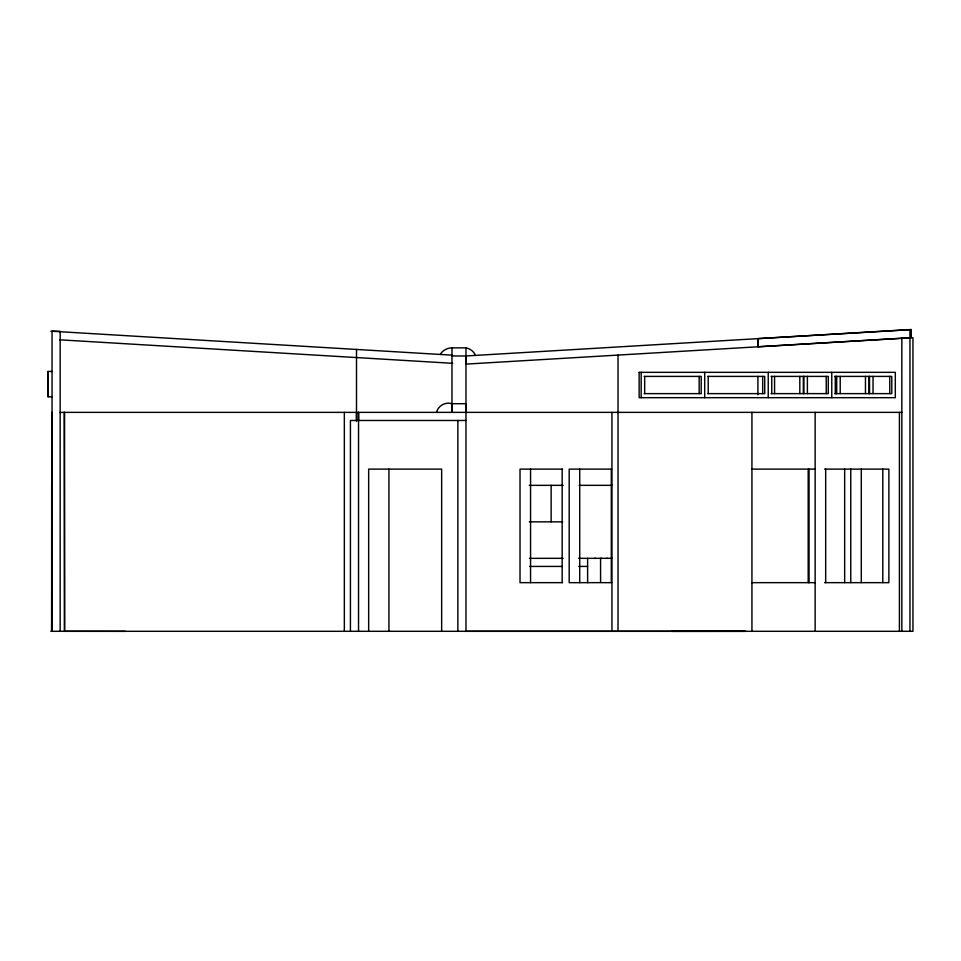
<?xml version="1.0" encoding="UTF-8"?>
<svg xmlns="http://www.w3.org/2000/svg" width="961" height="961" viewBox="0 0 961 961"><rect width="100%" height="100%" fill="white"/><g stroke="black" fill="none" stroke-linecap="round" stroke-linejoin="round"><path stroke-width="1.44" d="M52.11 396.797L48.05 396.797L48.05 371.463L52.11 371.463M64.207 412.365L64.543 631.305L64.579 412.365M356.507 420.474L356.507 412.365M358.537 420.474L358.537 412.365L358.537 631.305M465.977 412.353L465.977 403.704L451.97 403.704L451.97 412.353L451.97 347.87L465.977 347.87A12.937 12.937 0 0 1 475.527 355.414M910.92 329.611L911.292 337.743L911.292 329.611L909.947 329.611L465.977 355.978L465.977 364.111L910.319 337.743M530.556 582.654L530.556 469.124M562.161 582.654L562.161 469.124M579.723 582.654L579.723 469.124M611.316 582.654L611.316 469.124M611.941 631.305L611.941 412.365M618.019 631.305L618.019 355.077M641.167 397.686L641.167 372.339M704.701 397.686L704.701 372.339M768.235 397.686L768.235 372.339M815.144 631.305L815.144 412.365M831.77 397.686L831.77 372.339M899.412 631.305L899.412 412.365M909.947 631.305L909.947 329.611M757.905 338.644L758.277 346.777L757.905 338.644L911.292 329.611M902.355 338.26L758.277 346.777M551.134 485.341L551.134 521.823M561.668 558.353L562.714 558.317M594.691 558.353L595.484 558.329M601.634 558.317L600.577 558.353L600.577 582.186M606.667 558.353L607.46 558.329M465.52 631.317L745.736 631.305M64.543 631.305L125.447 631.341M52.05 412.365L51.642 631.305L51.678 485.341L52.423 485.341M50.861 331.245L60.159 331.245L60.159 631.305M451.97 355.978L465.977 355.978M644.146 376.4L701.194 376.4L701.194 393.626L644.146 393.626M707.668 376.4L764.728 376.4L764.728 393.626L707.668 393.626M771.058 376.4L828.262 376.4L828.262 393.626L771.058 393.626M834.737 376.4L891.784 376.4L891.784 393.626L834.737 393.626M59.786 412.365L902.043 412.365M465.977 420.474L350.429 420.474L350.429 631.305M562.521 469.124L520.021 469.124L520.021 582.654L562.521 582.654M611.676 469.124L569.188 469.124L569.188 582.654L611.676 582.654M751.73 469.124L815.144 469.124M824.562 469.124L888.877 469.124L888.877 582.654L824.562 582.654M529.331 485.353L563.218 485.341M579.183 485.341L612.265 485.341M529.331 521.847L562.714 521.847M529.439 558.353L562.966 558.317M578.57 558.329L612.193 558.317M529.763 566.425L562.389 566.425M578.714 566.425L587.615 566.425M751.73 582.654L815.144 582.654M50.861 631.305L912.95 631.305L912.95 337.743L901.838 337.743L901.838 631.305M671.703 631.389L744.691 631.341M452.523 355.186L52.05 331.245L52.05 631.305M59.51 339.798L452.667 363.318M889.766 376.4L889.766 393.626M882.799 469.124L882.799 582.654M873.032 376.4L873.032 393.626M869.525 376.4L869.525 393.626M868.972 376.4L868.972 393.626M865.465 376.4L865.465 393.626M861.296 469.124L861.296 582.654M850.761 469.124L850.761 582.654M844.671 469.124L844.671 582.654M840.214 376.4L840.214 393.626M836.695 376.4L836.695 393.626M836.154 376.4L836.154 393.626M835.277 376.4L835.277 393.626M826.232 376.4L826.232 393.626M825.679 469.124L825.679 582.654M809.054 469.124L809.054 582.654M808.189 469.124L808.189 582.654M807.384 376.4L807.384 393.626M803.876 376.4L803.876 393.626M803.336 376.4L803.336 393.626M799.816 376.4L799.816 393.626M774.566 376.4L774.566 393.626M771.743 376.4L771.743 393.626M762.698 376.4L762.698 393.626M757.905 376.4L757.905 394.707M751.934 412.365L751.934 631.305M708.209 376.4L708.209 393.626M699.164 376.4L699.164 393.626M644.675 376.4L644.675 393.626M587.615 558.317L587.615 582.654M465.977 347.87L465.977 631.305M457.868 420.474L457.868 631.305M441.652 631.305L441.652 469.124L368.664 469.124L368.664 631.305M388.941 469.184L388.941 631.305M356.507 349.432L356.507 421.362M344.338 412.365L344.338 631.305M48.05 371.463L48.05 396.797M440.174 354.441A13.886 13.886 0 0 1 451.97 347.87M436.486 412.353A12.313 12.313 0 0 1 451.97 403.704M639.137 372.339L639.137 397.686L895.304 397.686L895.304 372.339L639.137 372.339"/></g></svg>
